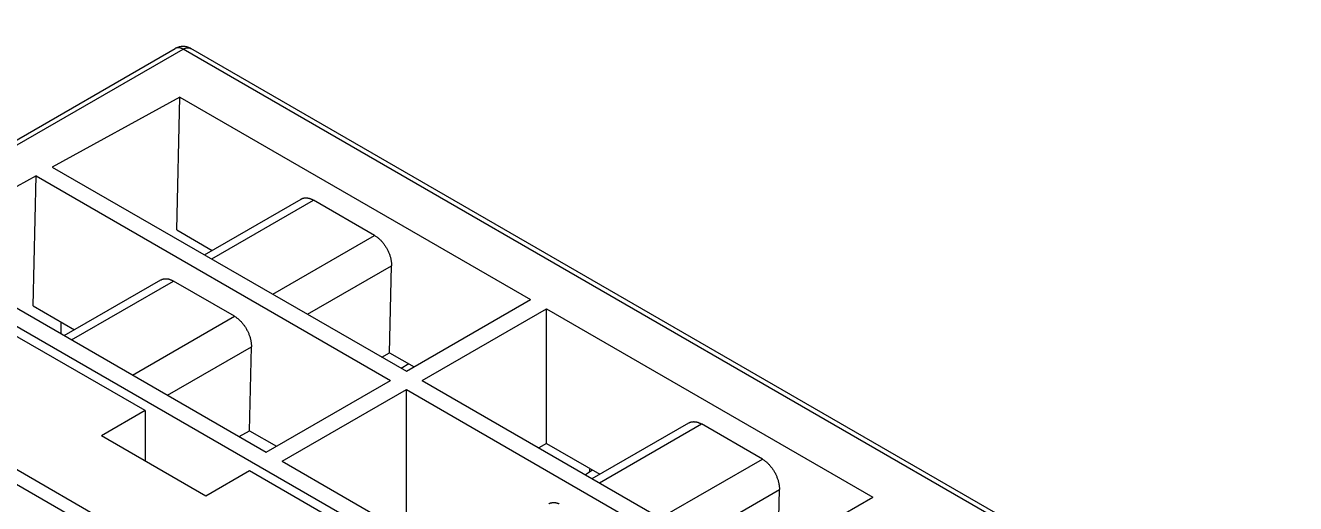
# Model space of a CAD drawing. Header units: inches. Extents: x 67248 to 85686, y -40174 to -31152.
# Drawn here: x 75314.18 to 75358.69, y -37820.25 to -37803.48 of the extents above; entities that cross this region are included whole.
import ezdxf

# ---------------------------------------------------------------- set-up
doc = ezdxf.new("R2010")
doc.units = ezdxf.units.IN
doc.header["$MEASUREMENT"] = 0
doc.layers.add('SI-General', color=7, linetype='Continuous', lineweight=5)
doc.styles.add('OPIS', font='ARIALN.TTF')

# ---------------------------------------------------------------- blocks, each defined once
blk = doc.blocks.new('ET200S')
at = {"lineweight": 0}
for p, q in [((0.13, 97.376), (25.723, 112.153)), ((0.38, 97.352), (25.973, 112.128)), ((25.729, 112.156), (25.723, 112.153)), ((110.119, 63.547), (25.973, 112.128)), ((26.22, 112.155), (26.223, 112.153)), ((110.369, 63.572), (26.223, 112.153)), ((25.869, 110.568), (21.732, 108.302)), ((25.769, 106.257), (25.869, 110.568)), ((25.869, 110.568), (37.252, 103.996)), ((21.203, 108.012), (17.067, 105.745)), ((21.106, 103.793), (21.203, 108.012)), ((21.203, 108.012), (32.705, 101.371)), ((21.732, 108.302), (33.221, 101.669)), ((26.669, 105.452), (29.804, 107.262)), ((26.903, 105.316), (30.208, 107.225)), ((32.188, 106.081), (30.208, 107.225)), ((25.769, 106.257), (26.917, 105.595)), ((28.883, 104.173), (32.188, 106.081)), ((17.067, 105.745), (28.675, 99.044)), ((98.562, 58.099), (16.537, 105.455)), ((24.74, 100.393), (16.537, 105.129)), ((30.015, 103.52), (32.739, 105.093)), ((32.676, 102.27), (32.739, 105.093)), ((22.122, 102.827), (25.257, 104.637)), ((22.357, 102.691), (25.661, 104.6)), ((27.641, 103.456), (25.661, 104.6)), ((33.221, 101.669), (37.252, 103.996)), ((95.592, 55.16), (11.446, 103.741)), ((21.106, 103.793), (22.451, 103.017)), ((24.336, 101.548), (27.641, 103.456)), ((33.737, 101.371), (37.768, 103.698)), ((37.768, 99.33), (37.768, 103.698)), ((37.768, 103.698), (48.353, 97.586)), ((11.761, 103.089), (23.723, 96.183)), ((22.017, 102.887), (22.017, 103.267)), ((25.468, 100.895), (28.192, 102.468)), ((28.131, 99.738), (28.192, 102.468)), ((32.424, 102.129), (32.676, 102.27)), ((32.676, 102.27), (33.469, 101.812)), ((33.303, 101.908), (33.055, 101.765)), ((28.675, 99.044), (32.705, 101.371)), ((29.191, 98.746), (33.221, 101.073)), ((33.221, 96.799), (33.221, 101.073)), ((33.221, 101.073), (43.807, 94.961)), ((33.737, 101.371), (44.323, 95.259)), ((24.74, 100.393), (23.325, 99.577)), ((24.74, 100.393), (24.74, 98.76)), ((39.255, 98.185), (42.39, 99.995)), ((39.49, 98.05), (42.795, 99.958)), ((44.775, 98.815), (42.795, 99.958)), ((26.719, 97.617), (23.325, 99.577)), ((27.796, 99.551), (28.131, 99.738)), ((28.131, 99.738), (29.004, 99.234)), ((37.768, 99.33), (37.516, 99.189)), ((37.768, 99.33), (39.503, 98.328)), ((29.191, 98.746), (39.776, 92.634)), ((41.47, 96.907), (44.775, 98.815)), ((28.134, 98.434), (26.719, 97.617)), ((49.842, 85.901), (28.134, 98.434)), ((39.028, 98.317), (39.263, 98.467)), ((42.601, 96.254), (45.325, 97.826)), ((45.28, 95.812), (45.325, 97.826)), ((44.323, 95.259), (48.353, 97.586))]:
    blk.add_line(p, q, dxfattribs=at)
for points in [[(25.973, 112.128), (25.969, 112.131), (25.965, 112.133), (25.96, 112.136), (25.955, 112.138), (25.951, 112.14), (25.946, 112.143), (25.942, 112.145), (25.937, 112.147), (25.932, 112.149), (25.927, 112.152), (25.923, 112.154), (25.918, 112.156), (25.913, 112.158), (25.908, 112.159), (25.903, 112.161), (25.898, 112.163), (25.893, 112.165), (25.888, 112.166), (25.883, 112.168), (25.878, 112.169), (25.873, 112.17), (25.868, 112.171), (25.863, 112.172), (25.858, 112.173), (25.853, 112.174), (25.848, 112.175), (25.843, 112.176), (25.838, 112.176), (25.832, 112.177), (25.827, 112.177), (25.822, 112.177), (25.817, 112.177), (25.812, 112.177), (25.807, 112.176), (25.802, 112.176), (25.797, 112.175), (25.792, 112.175), (25.788, 112.174), (25.784, 112.173), (25.78, 112.172), (25.775, 112.171), (25.771, 112.17), (25.767, 112.169), (25.763, 112.168), (25.758, 112.166), (25.754, 112.165), (25.75, 112.163), (25.746, 112.161), (25.742, 112.16), (25.738, 112.158), (25.734, 112.156), (25.73, 112.154)], [(25.973, 112.128), (25.978, 112.131), (25.983, 112.133), (25.988, 112.136), (25.992, 112.139), (25.997, 112.141), (26.002, 112.144), (26.007, 112.146), (26.012, 112.148), (26.017, 112.15), (26.022, 112.153), (26.027, 112.155), (26.032, 112.157), (26.037, 112.159), (26.043, 112.161), (26.048, 112.162), (26.053, 112.164), (26.058, 112.166), (26.064, 112.167), (26.069, 112.169), (26.074, 112.17), (26.079, 112.171), (26.085, 112.172), (26.09, 112.173), (26.096, 112.174), (26.101, 112.175), (26.106, 112.175), (26.112, 112.176), (26.117, 112.176), (26.123, 112.176), (26.128, 112.176), (26.133, 112.176), (26.137, 112.176), (26.142, 112.176), (26.146, 112.175), (26.151, 112.175), (26.155, 112.174), (26.16, 112.174), (26.164, 112.173), (26.169, 112.172), (26.173, 112.171), (26.178, 112.17), (26.182, 112.169), (26.186, 112.167), (26.191, 112.166), (26.195, 112.165), (26.199, 112.163), (26.203, 112.161), (26.208, 112.16), (26.212, 112.158), (26.216, 112.156), (26.22, 112.154)], [(29.804, 107.262), (29.81, 107.265), (29.816, 107.268), (29.823, 107.271), (29.829, 107.274), (29.836, 107.277), (29.842, 107.28), (29.849, 107.282), (29.856, 107.285), (29.862, 107.287), (29.869, 107.289), (29.876, 107.29), (29.883, 107.292), (29.89, 107.294), (29.897, 107.295), (29.904, 107.296), (29.911, 107.297), (29.919, 107.298), (29.926, 107.299), (29.933, 107.299), (29.94, 107.3), (29.947, 107.3), (29.955, 107.3), (29.962, 107.3), (29.969, 107.3), (29.976, 107.3), (29.983, 107.3), (29.991, 107.299), (30, 107.298), (30.009, 107.297), (30.018, 107.296), (30.027, 107.294), (30.037, 107.293), (30.046, 107.291), (30.055, 107.289), (30.064, 107.286), (30.073, 107.284), (30.082, 107.281), (30.09, 107.278), (30.099, 107.275), (30.108, 107.272), (30.117, 107.269), (30.125, 107.266), (30.134, 107.262), (30.142, 107.258), (30.151, 107.254), (30.159, 107.25), (30.167, 107.246), (30.176, 107.242), (30.184, 107.238), (30.192, 107.234), (30.2, 107.229), (30.208, 107.225)], [(32.188, 106.081), (32.206, 106.071), (32.224, 106.059), (32.242, 106.047), (32.26, 106.035), (32.277, 106.022), (32.294, 106.009), (32.31, 105.995), (32.326, 105.981), (32.342, 105.967), (32.358, 105.952), (32.373, 105.937), (32.389, 105.922), (32.403, 105.906), (32.421, 105.887), (32.438, 105.868), (32.454, 105.848), (32.47, 105.828), (32.486, 105.808), (32.501, 105.787), (32.516, 105.766), (32.53, 105.745), (32.544, 105.723), (32.558, 105.701), (32.571, 105.679), (32.584, 105.657), (32.596, 105.634), (32.608, 105.611), (32.619, 105.588), (32.63, 105.565), (32.641, 105.541), (32.651, 105.518), (32.661, 105.494), (32.67, 105.47), (32.679, 105.445), (32.687, 105.421), (32.694, 105.396), (32.701, 105.371), (32.707, 105.35), (32.712, 105.329), (32.717, 105.308), (32.721, 105.287), (32.725, 105.265), (32.729, 105.244), (32.732, 105.223), (32.734, 105.201), (32.736, 105.179), (32.738, 105.158), (32.739, 105.136), (32.739, 105.115), (32.739, 105.093)], [(25.257, 104.637), (25.263, 104.64), (25.27, 104.643), (25.276, 104.646), (25.282, 104.649), (25.289, 104.652), (25.295, 104.655), (25.302, 104.657), (25.309, 104.66), (25.316, 104.662), (25.323, 104.664), (25.33, 104.665), (25.336, 104.667), (25.343, 104.669), (25.351, 104.67), (25.358, 104.671), (25.365, 104.672), (25.372, 104.673), (25.379, 104.674), (25.386, 104.674), (25.393, 104.675), (25.401, 104.675), (25.408, 104.675), (25.415, 104.675), (25.422, 104.675), (25.43, 104.675), (25.437, 104.675), (25.444, 104.674), (25.453, 104.673), (25.462, 104.672), (25.472, 104.671), (25.481, 104.669), (25.49, 104.668), (25.499, 104.666), (25.508, 104.664), (25.517, 104.661), (25.526, 104.659), (25.535, 104.656), (25.544, 104.653), (25.552, 104.65), (25.561, 104.647), (25.57, 104.644), (25.579, 104.641), (25.587, 104.637), (25.596, 104.633), (25.604, 104.629), (25.612, 104.625), (25.621, 104.621), (25.629, 104.617), (25.637, 104.613), (25.645, 104.609), (25.653, 104.604), (25.661, 104.6)], [(27.641, 103.456), (27.66, 103.446), (27.678, 103.434), (27.695, 103.422), (27.713, 103.41), (27.73, 103.397), (27.747, 103.384), (27.764, 103.37), (27.78, 103.356), (27.796, 103.342), (27.811, 103.327), (27.827, 103.312), (27.842, 103.297), (27.857, 103.281), (27.874, 103.262), (27.891, 103.243), (27.907, 103.223), (27.923, 103.203), (27.939, 103.183), (27.954, 103.162), (27.969, 103.141), (27.984, 103.12), (27.998, 103.098), (28.011, 103.076), (28.024, 103.054), (28.037, 103.032), (28.049, 103.009), (28.061, 102.986), (28.073, 102.963), (28.084, 102.94), (28.094, 102.916), (28.104, 102.893), (28.114, 102.869), (28.123, 102.845), (28.132, 102.82), (28.14, 102.796), (28.148, 102.771), (28.155, 102.746), (28.16, 102.725), (28.166, 102.704), (28.17, 102.683), (28.175, 102.662), (28.179, 102.64), (28.182, 102.619), (28.185, 102.598), (28.188, 102.576), (28.19, 102.554), (28.191, 102.533), (28.192, 102.511), (28.192, 102.49), (28.192, 102.468)], [(42.39, 99.995), (42.396, 99.998), (42.403, 100.002), (42.409, 100.005), (42.416, 100.008), (42.422, 100.01), (42.429, 100.013), (42.435, 100.016), (42.442, 100.018), (42.449, 100.02), (42.456, 100.022), (42.463, 100.024), (42.47, 100.025), (42.477, 100.027), (42.484, 100.028), (42.491, 100.029), (42.498, 100.03), (42.505, 100.031), (42.512, 100.032), (42.519, 100.033), (42.527, 100.033), (42.534, 100.033), (42.541, 100.034), (42.548, 100.034), (42.556, 100.034), (42.563, 100.033), (42.57, 100.033), (42.577, 100.032), (42.586, 100.032), (42.596, 100.03), (42.605, 100.029), (42.614, 100.028), (42.623, 100.026), (42.632, 100.024), (42.641, 100.022), (42.65, 100.02), (42.659, 100.017), (42.668, 100.015), (42.677, 100.012), (42.686, 100.009), (42.694, 100.006), (42.703, 100.002), (42.712, 99.999), (42.72, 99.995), (42.729, 99.992), (42.737, 99.988), (42.746, 99.984), (42.754, 99.98), (42.762, 99.976), (42.77, 99.971), (42.779, 99.967), (42.787, 99.962), (42.795, 99.958)], [(39.172, 98.511), (39.171, 98.503), (39.17, 98.496), (39.168, 98.489), (39.167, 98.481), (39.166, 98.474), (39.165, 98.466), (39.163, 98.459), (39.162, 98.451), (39.161, 98.444), (39.16, 98.436), (39.159, 98.428), (39.158, 98.421), (39.158, 98.413), (39.157, 98.406)], [(44.775, 98.815), (44.793, 98.804), (44.811, 98.792), (44.829, 98.78), (44.846, 98.768), (44.863, 98.755), (44.88, 98.742), (44.897, 98.728), (44.913, 98.714), (44.929, 98.7), (44.945, 98.685), (44.96, 98.67), (44.975, 98.655), (44.99, 98.639), (45.007, 98.62), (45.024, 98.601), (45.041, 98.581), (45.057, 98.561), (45.072, 98.541), (45.088, 98.52), (45.102, 98.499), (45.117, 98.478), (45.131, 98.456), (45.144, 98.434), (45.157, 98.412), (45.17, 98.39), (45.183, 98.367), (45.194, 98.345), (45.206, 98.321), (45.217, 98.298), (45.228, 98.275), (45.238, 98.251), (45.247, 98.227), (45.256, 98.203), (45.265, 98.179), (45.273, 98.154), (45.281, 98.129), (45.288, 98.105), (45.294, 98.084), (45.299, 98.063), (45.304, 98.041), (45.308, 98.02), (45.312, 97.999), (45.315, 97.977), (45.318, 97.956), (45.321, 97.934), (45.323, 97.913), (45.324, 97.891), (45.325, 97.87), (45.326, 97.848), (45.325, 97.826)], [(37.844, 97.37), (37.85, 97.373), (37.856, 97.377), (37.862, 97.38), (37.869, 97.383), (37.875, 97.385), (37.882, 97.388), (37.889, 97.391), (37.895, 97.393), (37.902, 97.395), (37.909, 97.397), (37.916, 97.399), (37.923, 97.4), (37.93, 97.402), (37.937, 97.403), (37.944, 97.404), (37.951, 97.405), (37.958, 97.406), (37.966, 97.407), (37.973, 97.408), (37.98, 97.408), (37.987, 97.408), (37.994, 97.409), (38.002, 97.409), (38.009, 97.409), (38.016, 97.408), (38.023, 97.408), (38.03, 97.407), (38.04, 97.407), (38.049, 97.405), (38.058, 97.404), (38.067, 97.403), (38.076, 97.401), (38.086, 97.399), (38.095, 97.397), (38.104, 97.395), (38.113, 97.392), (38.121, 97.389), (38.13, 97.387), (38.139, 97.384), (38.148, 97.381), (38.156, 97.377), (38.165, 97.374), (38.174, 97.37)]]:
    blk.add_lwpolyline(points, dxfattribs=at)
blk.add_arc((25.973, 111.72), 0.5, 60.8429, 118.502, dxfattribs=at)

msp = doc.modelspace()

# ---------------------------------------------------------------- block references
at = {"xscale": 1.08, "yscale": 1.08, "zscale": 1.08}
msp.add_blockref('ET200S', (75291.648, -37925.417, 0.332), dxfattribs=at)

# ---------------------------------------------------------------- texts
at = {"layer": 'SI-General', "color": 0, "insert": (75490.434, -37775.587), "char_height": 18, "width": 165.26048, "attachment_point": 3, "style": 'OPIS'}
msp.add_mtext('{\\C256;Distribuirani I/O moduli}', dxfattribs=at)

doc.saveas('drawing.dxf')
